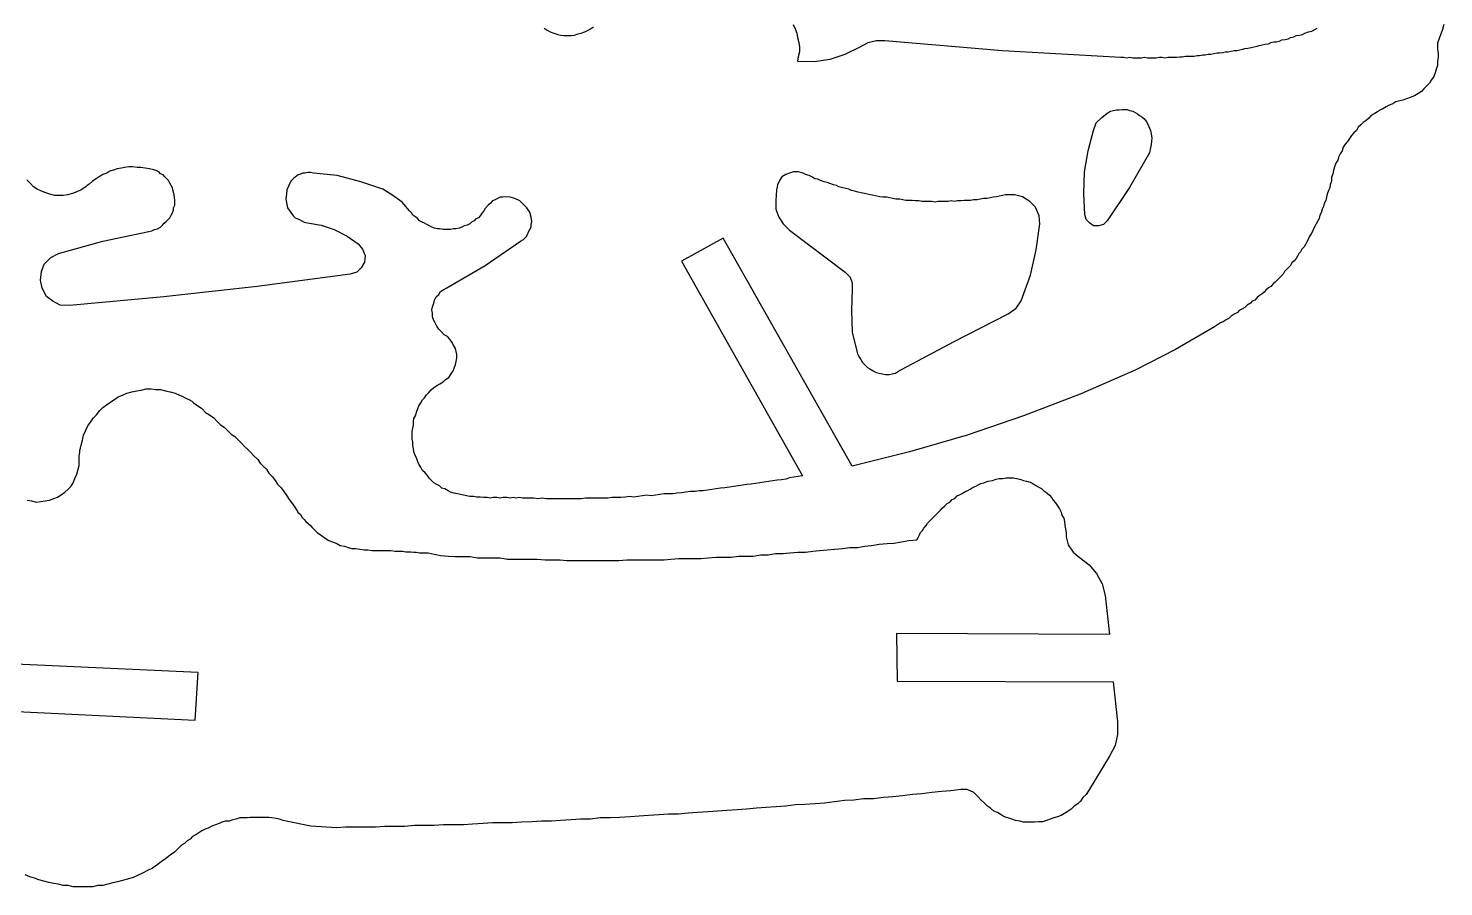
# Model space of a CAD drawing. Extents: x 3 to 449, y 3 to 233.
# Drawn here: x 351.8 to 442.3, y 3 to 57.9 of the extents above; entities that cross this region are included whole.
import ezdxf

# ---------------------------------------------------------------- set-up
doc = ezdxf.new("R2010")
doc.units = 0
doc.layers.add('DEFAULT_LAYER', color=1, linetype='CONTINUOUS')

msp = doc.modelspace()

# ---------------------------------------------------------------- linework, layer by layer
at = {"layer": 'DEFAULT_LAYER'}
for points in [[(442.294, 58.164), (442.214, 57.847), (442.135, 57.609), (442.016, 57.332), (441.898, 56.975), (441.898, 56.579), (441.937, 56.302), (441.937, 56.064), (441.898, 55.787), (441.898, 55.549), (441.818, 55.312), (441.739, 55.074), (441.66, 54.836), (441.502, 54.599), (441.383, 54.401), (441.224, 54.242), (441.026, 54.044), (440.868, 53.886), (440.63, 53.727), (440.432, 53.609), (440.155, 53.49), (439.917, 53.411), (439.68, 53.331), (439.481, 53.292), (439.244, 53.213), (439.046, 53.094), (438.808, 53.014), (438.61, 52.896), (438.412, 52.777), (438.254, 52.698), (438.056, 52.579), (437.858, 52.46), (437.659, 52.341), (437.501, 52.183), (437.343, 52.024), (437.145, 51.905), (436.986, 51.747), (436.828, 51.589), (436.709, 51.39), (436.55, 51.232), (436.392, 51.074), (436.273, 50.876), (436.154, 50.678), (435.996, 50.519), (435.877, 50.321), (435.798, 50.083), (435.679, 49.885), (435.56, 49.687), (435.521, 49.489), (435.402, 49.291), (435.323, 49.054), (435.243, 48.816), (435.204, 48.618), (435.124, 48.38), (435.124, 48.143), (435.045, 47.905), (435.006, 47.707), (434.926, 47.548), (434.847, 47.311), (434.808, 47.113), (434.768, 46.915), (434.649, 46.717), (434.61, 46.519), (434.53, 46.36), (434.451, 46.123), (434.372, 45.964), (434.332, 45.766), (434.253, 45.608), (434.134, 45.41), (434.055, 45.251), (433.976, 45.093), (433.897, 44.934), (433.817, 44.776), (433.699, 44.578), (433.619, 44.419), (433.54, 44.261), (433.461, 44.102), (433.382, 43.944), (433.223, 43.786), (433.144, 43.627), (433.025, 43.508), (432.946, 43.35), (432.867, 43.191), (432.708, 43.033), (432.59, 42.914), (432.51, 42.756), (432.391, 42.637), (432.233, 42.478), (432.114, 42.36), (432.035, 42.201), (431.916, 42.082), (431.758, 41.924), (431.639, 41.805), (431.52, 41.686), (431.401, 41.567), (431.243, 41.409), (431.084, 41.33), (430.926, 41.171), (430.807, 41.053), (430.688, 40.934), (430.49, 40.815), (430.371, 40.696), (430.213, 40.538), (430.055, 40.458), (429.936, 40.34), (429.738, 40.221), (429.579, 40.062), (429.421, 39.983), (429.223, 39.864), (429.104, 39.745), (428.906, 39.627), (428.708, 39.508), (428.589, 39.389), (428.391, 39.27), (428.193, 39.151), (428.034, 39.072), (427.836, 38.953), (427.638, 38.834), (425.143, 37.369), (422.568, 36.062), (419.043, 34.517), (415.439, 33.131), (411.834, 31.903), (408.151, 30.833), (404.467, 29.922), (396.228, 44.499), (393.575, 43.033), (401.298, 29.289), (401.021, 29.249), (400.744, 29.209), (400.467, 29.17), (400.229, 29.091), (399.952, 29.051), (399.674, 29.011), (399.397, 28.972), (399.12, 28.932), (398.843, 28.893), (398.565, 28.853), (398.288, 28.813), (398.011, 28.774), (397.734, 28.734), (397.456, 28.695), (397.179, 28.655), (396.902, 28.615), (396.625, 28.576), (396.347, 28.536), (396.07, 28.497), (395.793, 28.457), (395.516, 28.417), (395.238, 28.378), (394.961, 28.338), (394.723, 28.338), (394.446, 28.298), (394.129, 28.298), (393.852, 28.259), (393.575, 28.219), (393.297, 28.18), (393.02, 28.14), (392.782, 28.14), (392.466, 28.14), (392.188, 28.1), (391.911, 28.061), (391.634, 28.021), (391.357, 28.061), (391.079, 28.021), (390.802, 27.982), (390.525, 27.942), (390.248, 27.982), (389.97, 27.942), (389.693, 27.902), (389.376, 27.902), (389.138, 27.902), (388.861, 27.863), (388.544, 27.863), (388.307, 27.863), (387.99, 27.863), (387.752, 27.863), (387.435, 27.863), (387.158, 27.823), (386.92, 27.823), (386.603, 27.823), (386.366, 27.823), (386.049, 27.823), (385.811, 27.823), (385.494, 27.823), (385.257, 27.823), (384.94, 27.823), (384.663, 27.863), (384.385, 27.823), (384.108, 27.863), (383.87, 27.863), (383.554, 27.863), (383.395, 27.863), (383.197, 27.902), (382.999, 27.863), (382.801, 27.902), (382.603, 27.863), (382.405, 27.902), (382.167, 27.902), (381.969, 27.863), (381.771, 27.902), (381.534, 27.902), (381.335, 27.863), (381.137, 27.902), (380.9, 27.902), (380.702, 27.942), (380.464, 27.942), (380.266, 27.982), (380.028, 27.982), (379.83, 28.021), (379.632, 28.061), (379.434, 28.1), (379.236, 28.14), (379.038, 28.18), (378.801, 28.259), (378.642, 28.338), (378.444, 28.457), (378.246, 28.497), (378.088, 28.655), (377.929, 28.734), (377.731, 28.853), (377.573, 29.011), (377.454, 29.13), (377.335, 29.328), (377.177, 29.487), (377.018, 29.645), (376.899, 29.843), (376.78, 30.041), (376.701, 30.2), (376.622, 30.437), (376.543, 30.596), (376.464, 30.833), (376.424, 31.031), (376.384, 31.23), (376.384, 31.467), (376.345, 31.665), (376.345, 31.903), (376.345, 32.141), (376.384, 32.339), (376.424, 32.537), (376.424, 32.774), (376.464, 32.972), (376.582, 33.17), (376.622, 33.368), (376.701, 33.606), (376.78, 33.765), (376.899, 33.963), (377.018, 34.161), (377.137, 34.279), (377.256, 34.477), (377.414, 34.636), (377.573, 34.794), (377.731, 34.953), (377.929, 35.072), (378.127, 35.19), (378.325, 35.309), (378.484, 35.468), (378.682, 35.587), (378.84, 35.824), (378.959, 36.022), (379.038, 36.181), (379.117, 36.418), (379.157, 36.616), (379.197, 36.814), (379.197, 37.052), (379.157, 37.25), (379.117, 37.448), (378.999, 37.646), (378.88, 37.844), (378.761, 38.042), (378.602, 38.201), (378.404, 38.32), (378.206, 38.518), (378.048, 38.676), (377.929, 38.874), (377.81, 39.072), (377.731, 39.231), (377.652, 39.468), (377.652, 39.706), (377.612, 39.904), (377.652, 40.102), (377.731, 40.34), (377.771, 40.538), (377.89, 40.736), (378.048, 40.894), (378.167, 41.092), (378.365, 41.211), (378.563, 41.33), (381.019, 42.756), (383.276, 44.3), (383.474, 44.419), (383.633, 44.578), (383.712, 44.736), (383.791, 44.895), (383.87, 45.053), (383.95, 45.211), (383.95, 45.37), (383.989, 45.568), (383.95, 45.845), (383.87, 46.162), (383.672, 46.439), (383.435, 46.677), (383.237, 46.875), (382.92, 47.034), (382.603, 47.113), (382.326, 47.152), (382.128, 47.113), (381.969, 47.113), (381.811, 47.034), (381.652, 46.954), (381.494, 46.875), (381.335, 46.717), (381.217, 46.598), (381.019, 46.4), (380.939, 46.241), (380.821, 46.123), (380.702, 45.924), (380.583, 45.806), (380.424, 45.726), (380.306, 45.608), (380.147, 45.528), (380.028, 45.41), (379.87, 45.33), (379.672, 45.291), (379.513, 45.211), (379.355, 45.132), (379.157, 45.093), (378.999, 45.093), (378.801, 45.053), (378.642, 45.053), (378.484, 45.053), (378.325, 45.053), (378.127, 45.093), (377.969, 45.093), (377.771, 45.132), (377.612, 45.211), (377.454, 45.291), (377.295, 45.37), (377.137, 45.449), (376.979, 45.528), (376.82, 45.608), (376.701, 45.726), (376.582, 45.845), (376.384, 45.964), (376.305, 46.123), (376.186, 46.241), (375.711, 46.796), (375.117, 47.232), (374.483, 47.628), (373.057, 48.103), (371.552, 48.499), (370.047, 48.657), (369.849, 48.697), (369.69, 48.697), (369.492, 48.657), (369.334, 48.657), (369.176, 48.578), (369.057, 48.539), (368.779, 48.341), (368.581, 48.143), (368.463, 47.865), (368.344, 47.588), (368.304, 47.311), (368.265, 47.034), (368.304, 46.756), (368.383, 46.439), (368.542, 46.202), (368.74, 45.924), (368.859, 45.806), (368.977, 45.766), (369.136, 45.687), (369.294, 45.608), (369.453, 45.528), (369.651, 45.489), (370.522, 45.33), (371.354, 45.053), (372.186, 44.617), (372.899, 44.142), (373.176, 43.786), (373.334, 43.389), (373.295, 42.954), (373.097, 42.597), (372.82, 42.32), (372.384, 42.201), (366.443, 41.409), (360.462, 40.736), (354.441, 40.181), (353.847, 40.221), (353.372, 40.458), (352.975, 40.775), (352.698, 41.29), (352.579, 41.805), (352.659, 42.36), (352.817, 42.835), (353.253, 43.271), (353.728, 43.508), (356.58, 44.3), (359.511, 44.934), (359.709, 44.974), (359.867, 45.053), (360.065, 45.093), (360.264, 45.211), (360.382, 45.33), (360.501, 45.449), (360.62, 45.568), (360.739, 45.687), (360.858, 45.806), (360.937, 45.964), (361.016, 46.123), (361.095, 46.281), (361.095, 46.439), (361.175, 46.598), (361.175, 46.915), (361.135, 47.271), (361.056, 47.588), (361.016, 47.707), (360.937, 47.865), (360.858, 48.024), (360.778, 48.182), (360.66, 48.301), (360.541, 48.42), (360.422, 48.539), (360.264, 48.618), (360.145, 48.737), (359.986, 48.816), (359.749, 48.895), (359.551, 48.935), (359.273, 48.974), (358.996, 49.014), (358.758, 49.014), (358.481, 49.054), (358.243, 49.054), (357.966, 49.014), (357.768, 48.974), (357.491, 48.935), (357.253, 48.856), (357.016, 48.776), (356.818, 48.657), (356.58, 48.578), (356.342, 48.42), (356.144, 48.301), (355.907, 48.143), (355.708, 47.945), (355.431, 47.746), (355.194, 47.588), (354.916, 47.469), (354.639, 47.35), (354.322, 47.271), (354.045, 47.232), (353.807, 47.232), (353.49, 47.232), (353.174, 47.311), (352.936, 47.39), (352.659, 47.509), (352.381, 47.628), (352.144, 47.786), (351.946, 47.984), (351.708, 48.222)], [(384.781, 57.926), (384.98, 57.807), (385.178, 57.688), (385.415, 57.609), (385.653, 57.53), (385.851, 57.49), (386.049, 57.451), (386.287, 57.451), (386.524, 57.451), (386.722, 57.49), (386.96, 57.569), (387.158, 57.609), (387.396, 57.688), (387.594, 57.807), (387.752, 57.886), (387.95, 58.005)], [(400.704, 58.164), (400.823, 57.886), (400.942, 57.609), (400.982, 57.332), (401.061, 57.015), (401.1, 56.738), (401.1, 56.421), (401.021, 56.104), (400.982, 55.827), (402.051, 55.787), (403.081, 55.946), (404.031, 56.262), (404.982, 56.738), (405.497, 57.015), (406.012, 57.134), (406.566, 57.134), (414.092, 56.5), (421.657, 56.064), (421.816, 56.064), (422.014, 56.025), (422.212, 56.064), (422.41, 56.025), (422.568, 56.025), (422.806, 56.025), (422.965, 56.025), (423.163, 56.064), (423.361, 56.025), (423.519, 56.025), (423.757, 56.025), (423.915, 56.025), (424.113, 56.064), (424.272, 56.064), (424.47, 56.025), (424.668, 56.064), (424.826, 56.064), (425.064, 56.064), (425.222, 56.064), (425.42, 56.104), (425.579, 56.104), (425.777, 56.144), (425.935, 56.144), (426.173, 56.144), (426.331, 56.144), (426.529, 56.183), (426.688, 56.183), (426.886, 56.223), (427.044, 56.223), (427.242, 56.262), (427.401, 56.262), (427.599, 56.302), (427.797, 56.342), (427.955, 56.342), (428.153, 56.381), (428.351, 56.421), (428.51, 56.421), (428.708, 56.46), (428.906, 56.5), (429.064, 56.5), (429.262, 56.54), (429.46, 56.579), (429.579, 56.619), (429.777, 56.658), (429.975, 56.698), (430.173, 56.738), (430.371, 56.777), (430.49, 56.817), (430.688, 56.857), (430.886, 56.896), (431.084, 56.936), (431.243, 57.015), (431.441, 57.055), (431.599, 57.055), (431.797, 57.094), (431.956, 57.173), (432.154, 57.213), (432.352, 57.253), (432.51, 57.332), (432.708, 57.371), (432.867, 57.451), (433.065, 57.49), (433.263, 57.53), (433.421, 57.609), (433.659, 57.688), (433.857, 57.728), (434.055, 57.847), (434.213, 57.926)], [(351.736, 27.733), (352.014, 27.693), (352.33, 27.614), (352.608, 27.653), (352.885, 27.693), (353.162, 27.733), (353.439, 27.851), (353.677, 27.931), (353.915, 28.089), (354.152, 28.248), (354.351, 28.446), (354.549, 28.644), (354.667, 28.842), (354.786, 29.119), (354.905, 29.396), (354.984, 29.634), (355.063, 29.951), (355.063, 30.268), (355.063, 30.426), (355.063, 30.585), (355.103, 30.783), (355.103, 30.941), (355.143, 31.06), (355.182, 31.258), (355.262, 31.575), (355.341, 31.892), (355.46, 32.169), (355.618, 32.486), (355.776, 32.723), (355.974, 33.001), (356.173, 33.199), (356.371, 33.476), (356.569, 33.674), (356.806, 33.832), (357.084, 34.03), (357.321, 34.189), (357.559, 34.347), (357.836, 34.466), (358.113, 34.585), (358.43, 34.664), (358.747, 34.743), (359.024, 34.783), (359.341, 34.862), (359.658, 34.862), (359.935, 34.823), (360.252, 34.823), (360.569, 34.743), (360.886, 34.664), (361.203, 34.585), (361.48, 34.466), (361.639, 34.387), (361.797, 34.308), (361.955, 34.229), (362.074, 34.189), (362.272, 34.07), (362.391, 33.951), (362.629, 33.793), (362.906, 33.595), (363.144, 33.357), (363.381, 33.199), (363.659, 33.001), (363.857, 32.803), (364.094, 32.565), (364.332, 32.407), (364.57, 32.169), (364.768, 31.971), (365.005, 31.812), (365.203, 31.614), (365.441, 31.377), (365.639, 31.179), (365.837, 30.981), (366.035, 30.783), (366.233, 30.585), (366.471, 30.347), (366.629, 30.109), (366.827, 29.911), (367.025, 29.713), (367.184, 29.475), (367.421, 29.238), (367.58, 29), (367.738, 28.763), (367.976, 28.525), (368.134, 28.287), (368.332, 28.01), (368.491, 27.772), (368.689, 27.495), (368.887, 27.218), (369.045, 26.98), (369.204, 26.822), (369.323, 26.624), (369.442, 26.505), (369.56, 26.386), (369.719, 26.228), (369.838, 26.109), (369.956, 25.99), (370.075, 25.871), (370.194, 25.752), (370.273, 25.673), (370.551, 25.475), (370.788, 25.317), (371.026, 25.158), (371.264, 25.079), (371.541, 24.96), (371.739, 24.841), (372.016, 24.802), (372.254, 24.722), (372.491, 24.643), (372.729, 24.643), (373.006, 24.604), (373.284, 24.564), (373.521, 24.564), (373.799, 24.524), (374.115, 24.524), (374.353, 24.524), (374.67, 24.524), (374.987, 24.524), (375.264, 24.485), (375.581, 24.485), (375.739, 24.485), (375.937, 24.445), (376.096, 24.445), (376.254, 24.445), (376.452, 24.406), (376.611, 24.406), (376.809, 24.366), (376.967, 24.366), (377.205, 24.366), (377.363, 24.366), (377.561, 24.326), (377.759, 24.287), (377.957, 24.247), (378.155, 24.207), (378.67, 24.168), (379.106, 24.128), (379.581, 24.128), (380.057, 24.128), (380.532, 24.049), (381.007, 24.049), (381.483, 24.049), (381.958, 24.049), (382.433, 23.97), (382.909, 23.97), (383.384, 23.97), (383.859, 23.97), (384.334, 23.97), (384.849, 23.93), (385.325, 23.93), (385.8, 23.93), (386.236, 23.891), (386.711, 23.891), (387.186, 23.891), (387.662, 23.891), (388.137, 23.891), (388.612, 23.891), (389.088, 23.891), (389.563, 23.891), (390.078, 23.93), (390.553, 23.93), (391.028, 23.93), (391.504, 23.93), (391.979, 23.93), (392.454, 23.93), (392.89, 23.97), (393.405, 24.009), (393.88, 24.009), (394.356, 24.009), (394.831, 24.009), (395.267, 24.049), (395.781, 24.089), (396.257, 24.089), (396.732, 24.089), (397.207, 24.168), (397.683, 24.168), (398.158, 24.168), (398.633, 24.247), (399.109, 24.247), (399.584, 24.326), (400.059, 24.326), (400.495, 24.366), (401.01, 24.406), (401.485, 24.406), (401.96, 24.485), (402.396, 24.524), (402.911, 24.564), (403.347, 24.604), (403.862, 24.643), (404.337, 24.722), (404.812, 24.722), (405.288, 24.802), (405.723, 24.841), (406.199, 24.92), (406.714, 24.96), (407.149, 25), (407.625, 25.079), (408.1, 25.158), (408.615, 25.198), (408.694, 25.356), (408.773, 25.515), (408.852, 25.673), (408.971, 25.792), (409.051, 25.95), (409.209, 26.109), (409.288, 26.267), (409.407, 26.386), (409.565, 26.544), (409.684, 26.663), (409.843, 26.822), (409.962, 26.94), (410.12, 27.099), (410.239, 27.218), (410.397, 27.376), (410.556, 27.535), (410.714, 27.614), (410.873, 27.772), (411.031, 27.851), (411.189, 28.01), (411.348, 28.089), (411.506, 28.168), (411.704, 28.287), (411.863, 28.366), (412.021, 28.446), (412.219, 28.564), (412.378, 28.644), (412.536, 28.723), (412.695, 28.802), (412.893, 28.842), (413.051, 28.921), (413.17, 28.961), (413.447, 29), (413.685, 29.079), (413.883, 29.119), (414.12, 29.119), (414.318, 29.159), (414.556, 29.159), (414.794, 29.159), (414.992, 29.119), (415.19, 29.079), (415.428, 29), (415.626, 28.961), (415.863, 28.881), (416.022, 28.802), (416.22, 28.683), (416.418, 28.564), (416.576, 28.485), (416.735, 28.327), (416.933, 28.208), (417.091, 28.05), (417.25, 27.891), (417.329, 27.733), (417.487, 27.574), (417.606, 27.376), (417.725, 27.178), (417.844, 26.98), (417.883, 26.782), (418.002, 26.584), (418.042, 26.386), (418.081, 26.109), (418.121, 25.911), (418.161, 25.633), (418.161, 25.396), (418.279, 24.881), (418.596, 24.406), (418.992, 24.089), (419.626, 23.613), (420.101, 23.059), (420.458, 22.385), (420.656, 21.633), (420.933, 19.138), (407.308, 19.217), (407.347, 16.167), (421.171, 16.127), (421.448, 13.553), (421.448, 12.76), (421.29, 12.048), (420.933, 11.374), (419.586, 9.156), (419.428, 8.918), (419.23, 8.72), (419.072, 8.483), (418.913, 8.324), (418.675, 8.166), (418.477, 7.968), (418.279, 7.849), (418.042, 7.691), (417.844, 7.572), (417.606, 7.492), (417.368, 7.413), (417.131, 7.334), (416.893, 7.255), (416.655, 7.176), (416.418, 7.176), (416.141, 7.136), (415.903, 7.136), (415.665, 7.136), (415.428, 7.136), (415.19, 7.215), (414.913, 7.255), (414.675, 7.334), (414.437, 7.413), (414.2, 7.492), (414.002, 7.611), (413.764, 7.77), (413.526, 7.849), (413.328, 8.047), (413.13, 8.166), (412.932, 8.364), (412.734, 8.562), (412.536, 8.76), (412.259, 9.037), (411.823, 9.235), (411.427, 9.235), (410.793, 9.156), (410.199, 9.116), (409.565, 9.037), (408.932, 8.958), (408.338, 8.918), (407.704, 8.839), (407.07, 8.76), (406.476, 8.72), (405.842, 8.641), (405.208, 8.641), (404.575, 8.562), (403.981, 8.522), (403.347, 8.443), (402.713, 8.364), (402.119, 8.324), (401.446, 8.285), (400.851, 8.245), (400.218, 8.166), (399.624, 8.126), (398.95, 8.087), (398.356, 8.047), (397.722, 7.968), (397.128, 7.928), (396.455, 7.889), (395.861, 7.849), (395.267, 7.809), (394.593, 7.77), (393.999, 7.73), (393.365, 7.651), (392.732, 7.651), (392.137, 7.611), (391.464, 7.572), (390.87, 7.532), (390.276, 7.492), (389.602, 7.453), (389.008, 7.413), (388.375, 7.413), (387.741, 7.334), (387.107, 7.334), (386.513, 7.294), (385.84, 7.255), (385.246, 7.215), (384.612, 7.215), (384.018, 7.176), (383.344, 7.136), (382.75, 7.096), (382.116, 7.096), (381.483, 7.096), (380.889, 7.057), (380.215, 7.017), (379.621, 6.978), (378.987, 6.978), (378.354, 6.978), (377.759, 6.938), (377.126, 6.938), (376.492, 6.938), (375.858, 6.859), (375.224, 6.859), (374.591, 6.859), (373.997, 6.819), (373.363, 6.819), (372.729, 6.819), (372.095, 6.819), (371.501, 6.78), (369.877, 6.898), (368.293, 7.215), (368.095, 7.255), (367.857, 7.334), (367.659, 7.374), (367.382, 7.413), (367.184, 7.453), (366.946, 7.453), (366.709, 7.453), (366.471, 7.453), (366.233, 7.453), (365.996, 7.453), (365.797, 7.413), (365.56, 7.413), (365.322, 7.413), (365.085, 7.334), (364.886, 7.294), (364.649, 7.215), (364.411, 7.215), (364.174, 7.136), (364.015, 7.057), (363.777, 6.978), (363.54, 6.898), (363.342, 6.78), (363.104, 6.7), (362.906, 6.581), (362.708, 6.463), (362.51, 6.344), (362.312, 6.225), (362.153, 6.067), (361.955, 5.948), (361.797, 5.789), (361.599, 5.67), (361.441, 5.512), (361.163, 5.235), (360.886, 5.037), (360.569, 4.799), (360.292, 4.601), (360.015, 4.403), (359.737, 4.205), (359.42, 4.047), (359.104, 3.888), (358.787, 3.73), (358.509, 3.611), (358.153, 3.492), (357.836, 3.413), (357.519, 3.334), (357.202, 3.254), (356.885, 3.175), (356.569, 3.096), (356.252, 3.096), (355.935, 3.017), (355.618, 3.017), (355.301, 3.017), (354.984, 3.017), (354.667, 3.017), (354.351, 3.096), (354.034, 3.096), (353.717, 3.175), (353.439, 3.215), (353.123, 3.294), (352.806, 3.373), (352.489, 3.452), (352.212, 3.571), (351.895, 3.65), (351.617, 3.769)], [(346.231, 14.464), (362.47, 13.671), (362.668, 16.721), (346.31, 17.474)]]:
    msp.add_lwpolyline(points, dxfattribs=at)
for points in [[(420.786, 45.608), (420.548, 45.37), (420.232, 45.291), (419.915, 45.291), (419.677, 45.449), (419.439, 45.687), (419.36, 46.004), (419.281, 47.35), (419.321, 48.737), (419.558, 50.083), (419.915, 51.39), (420.073, 51.866), (420.43, 52.222), (420.786, 52.5), (420.984, 52.618), (421.182, 52.658), (421.38, 52.698), (421.539, 52.698), (421.737, 52.737), (421.895, 52.737), (422.054, 52.737), (422.212, 52.658), (422.41, 52.618), (422.568, 52.539), (422.727, 52.46), (422.846, 52.341), (423.004, 52.262), (423.123, 52.143), (423.281, 51.985), (423.361, 51.826), (423.559, 51.39), (423.638, 50.915), (423.598, 50.479), (423.479, 49.965), (422.212, 47.746), (420.786, 45.608)], [(414.29, 47.271), (414.092, 47.232), (413.894, 47.192), (413.696, 47.152), (413.498, 47.113), (413.3, 47.073), (413.102, 47.034), (412.864, 47.034), (412.666, 46.994), (412.468, 46.954), (412.23, 46.954), (412.032, 46.915), (411.874, 46.915), (411.636, 46.915), (411.438, 46.875), (411.201, 46.875), (411.003, 46.835), (410.805, 46.875), (410.607, 46.835), (410.369, 46.835), (410.21, 46.835), (409.973, 46.835), (409.775, 46.796), (409.577, 46.835), (409.339, 46.835), (409.181, 46.835), (408.943, 46.835), (408.745, 46.875), (408.507, 46.875), (408.309, 46.915), (408.151, 46.915), (407.913, 46.915), (407.715, 46.954), (407.517, 46.994), (407.279, 46.994), (407.081, 47.034), (406.883, 47.073), (406.685, 47.113), (406.448, 47.113), (406.25, 47.152), (406.051, 47.192), (405.853, 47.232), (405.655, 47.271), (405.457, 47.311), (405.259, 47.35), (405.061, 47.39), (404.863, 47.43), (404.626, 47.509), (404.428, 47.548), (404.269, 47.628), (404.071, 47.667), (403.873, 47.707), (403.635, 47.786), (403.477, 47.865), (403.279, 47.905), (403.041, 47.984), (402.883, 48.063), (402.685, 48.103), (402.447, 48.182), (402.289, 48.261), (402.091, 48.301), (401.893, 48.42), (401.734, 48.499), (401.496, 48.578), (401.338, 48.657), (401.021, 48.737), (400.704, 48.737), (400.467, 48.657), (400.229, 48.578), (399.991, 48.42), (399.833, 48.182), (399.714, 47.905), (399.674, 47.786), (399.635, 47.588), (399.595, 46.915), (399.595, 46.36), (399.793, 45.845), (400.071, 45.41), (400.467, 45.013), (404.031, 42.32), (404.348, 42.003), (404.467, 41.647), (404.467, 41.251), (404.428, 39.864), (404.467, 38.478), (404.824, 37.092), (404.903, 36.933), (405.022, 36.735), (405.14, 36.537), (405.299, 36.379), (405.457, 36.22), (405.616, 36.141), (405.814, 36.022), (406.012, 35.903), (406.21, 35.864), (406.408, 35.824), (406.606, 35.785), (406.844, 35.785), (407.042, 35.824), (407.24, 35.864), (407.438, 35.983), (407.636, 36.101), (411.003, 37.884), (414.449, 39.666), (414.964, 40.023), (415.28, 40.498), (415.875, 42.122), (416.231, 43.746), (416.469, 45.41), (416.429, 45.924), (416.191, 46.479), (415.835, 46.835), (415.36, 47.152), (414.845, 47.271), (414.29, 47.271)]]:
    msp.add_lwpolyline(points, close=True, dxfattribs=at)

doc.saveas('drawing.dxf')
